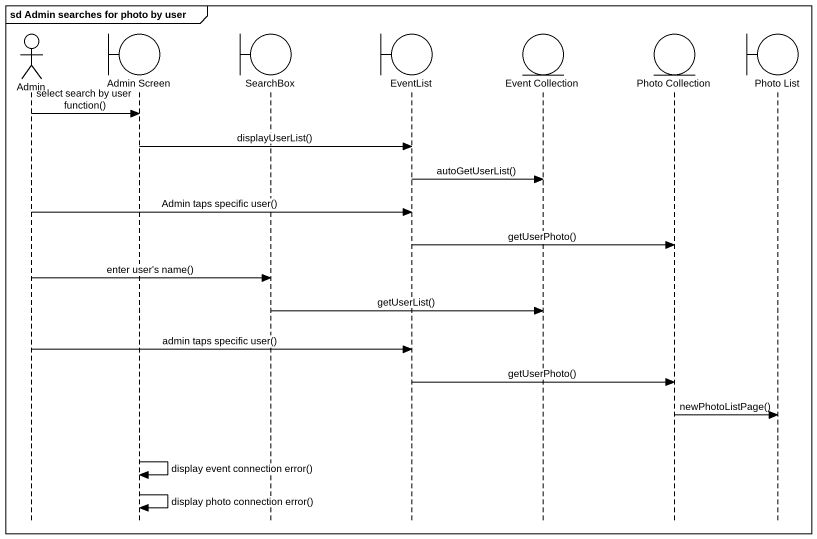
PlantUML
@startuml
mainframe sd Admin searches for photo by user
hide footbox
actor Admin
boundary "Admin Screen" as Admin_Screen
boundary SearchBox
boundary EventList
entity "Event Collection" as Event_Collection
entity "Photo Collection" as Photo_Collection
boundary "Photo List" as Photo_List

Admin -> Admin_Screen : select search by user function()
Admin_Screen -> EventList : displayUserList()
EventList -> Event_Collection : autoGetUserList()
Admin -> EventList : Admin taps specific user()
EventList -> Photo_Collection : getUserPhoto()
Admin -> SearchBox : enter user's name()
SearchBox -> Event_Collection : getUserList()
Admin -> EventList : admin taps specific user()
EventList -> Photo_Collection : getUserPhoto()
Photo_Collection -> Photo_List : newPhotoListPage()
Admin_Screen -> Admin_Screen : display event connection error()
Admin_Screen -> Admin_Screen : display photo connection error()
@enduml
